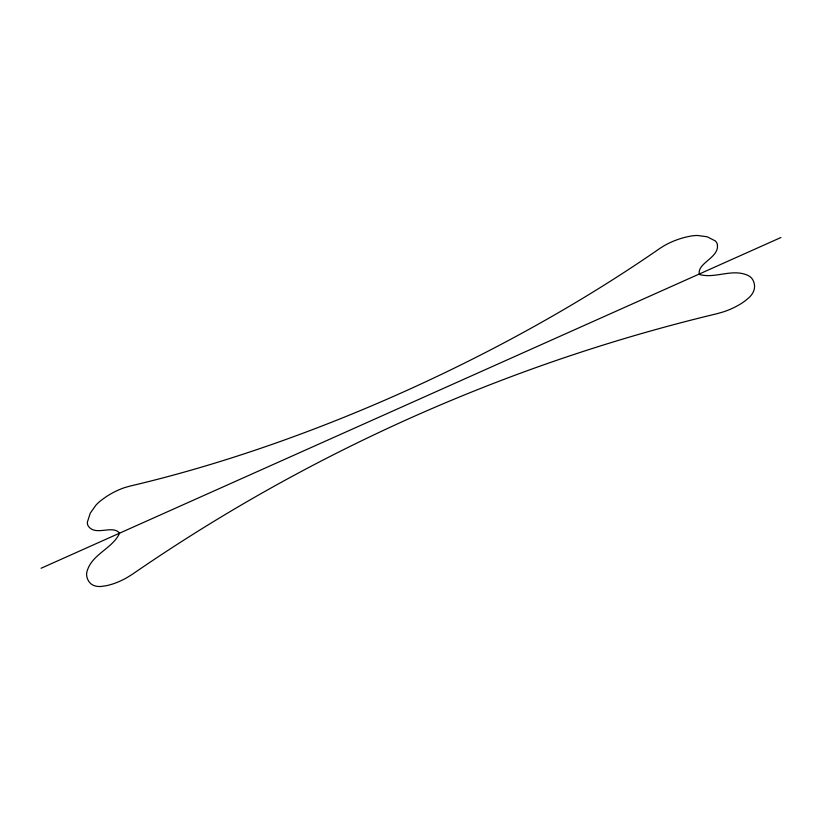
<?xml version="1.0" encoding="UTF-8"?>
<svg xmlns="http://www.w3.org/2000/svg" width="822" height="822" viewBox="0 0 822 822"><rect width="100%" height="100%" fill="white"/><g stroke="black" fill="none" stroke-linecap="round" stroke-linejoin="round"><path stroke-width="1.23" d="M41.1 568.259L780.9 237.527M717.452 245.285C718.736 257.974 696.532 263.348 699.44 274.486C715.058 278.987 732.176 268.219 747.784 275.36A23.674 12.905 -15.1 0 1 751.668 278.185C755.069 282.326 755.582 288.532 752.685 293.084A28.369 15.546 -15.2 0 1 749.006 297.646L744.855 301.078A48.118 26.191 -15.7 0 1 723.319 311.898L716.928 313.727C508.386 363.612 309.349 452.306 132.794 573.982L127.287 577.445A47.162 25.246 -34.9 0 1 105.812 585.798L100.808 586.487A27.794 14.971 -35.4 0 1 95.424 586.024C90.317 584.935 86.896 579.972 86.608 574.917A23.18 12.412 -35.5 0 1 87.43 570.098C92.937 553.699 112.861 548.202 119.58 533.17C112.48 524.323 95.208 536.858 88.067 525.761A21.804 11.179 -34.1 0 1 87.409 522.032L90.245 513.205L95.897 505.201A25.965 13.306 -33.9 0 1 100.839 500.588L105.38 497.269A45.189 23.437 -34 0 1 124.852 487.549L129.897 486.11A633.741 233.746 -25 0 0 659.676 248.532L664.361 245.603A46.104 24.259 -16.6 0 1 685.209 237.27L690.788 236.078A26.499 13.769 -16.6 0 1 697.549 235.482L707.126 236.767L715.202 240.867A22.266 11.58 -16.4 0 1 717.246 244.052L717.452 245.285"/></g></svg>
